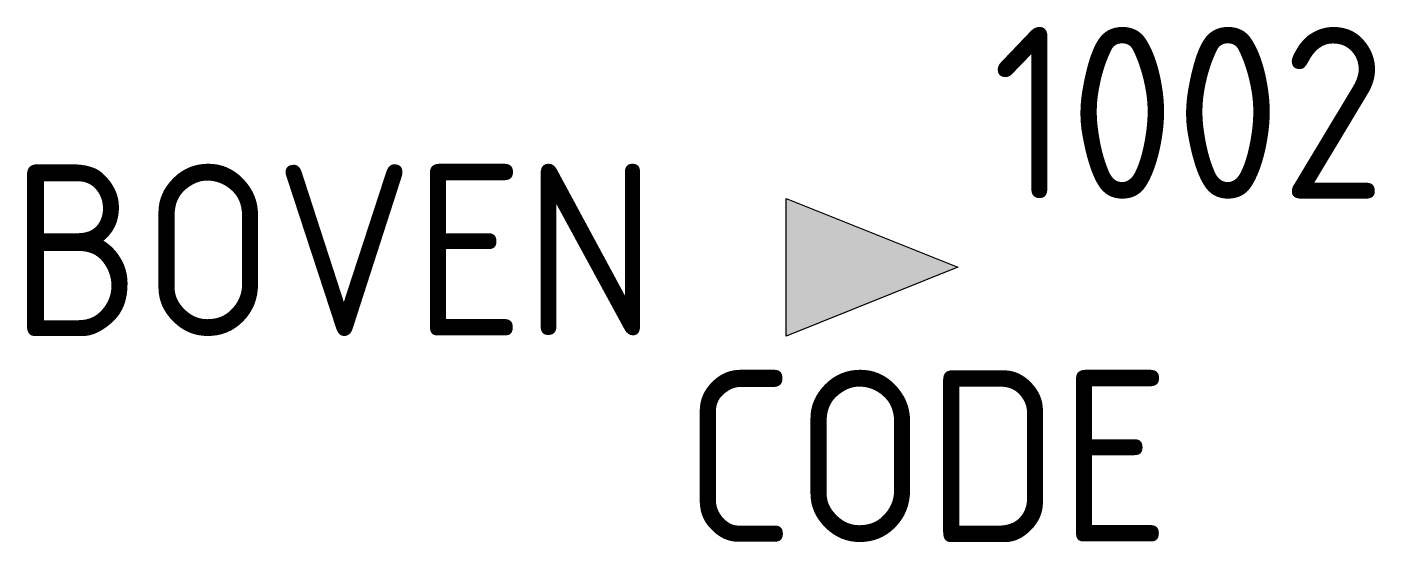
# Model space of a CAD drawing. Extents: x -13.6 to 6.1, y -4 to 3.5.
import ezdxf
from ezdxf.enums import TextEntityAlignment as Align

# ---------------------------------------------------------------- set-up
doc = ezdxf.new("R2010")
doc.units = 0
doc.header["$LTSCALE"] = 10
doc.header["$MEASUREMENT"] = 0
doc.layers.get('0').update_dxf_attribs({"linetype": 'CONTINUOUS'})
for name, color, linetype in [('207', 3, 'CONTINUOUS'), ('254', 5, 'CONTINUOUS'), ('54', 4, 'CONTINUOUS')]:
    doc.layers.add(name, color=color, linetype=linetype)
doc.styles.get("Standard").update_dxf_attribs({"font": 'ISO8'})

msp = doc.modelspace()

# ---------------------------------------------------------------- linework, layer by layer
msp.add_lwpolyline([(-2.5, -1), (-2.5, 1), (0, 0), (-2.5, -1)], close=True)
msp.add_solid([(-2.5, 1), (-2.5, -1), (0, 0)])

# ---------------------------------------------------------------- texts
at = {"layer": '207'}
msp.add_attdef('BOVEN', text='-', height=2.5, dxfattribs=at).set_placement((-4.387, -1), align=Align.RIGHT)
at = {"layer": '254', "flags": 1}
msp.add_attdef('CODE', (-4, -4), 'IGNORE', height=2.5, dxfattribs=at)
at = {"layer": '54'}
msp.add_attdef('1002', (0.5, 1), 'POT', height=2.5, dxfattribs=at)

doc.saveas('drawing.dxf')
